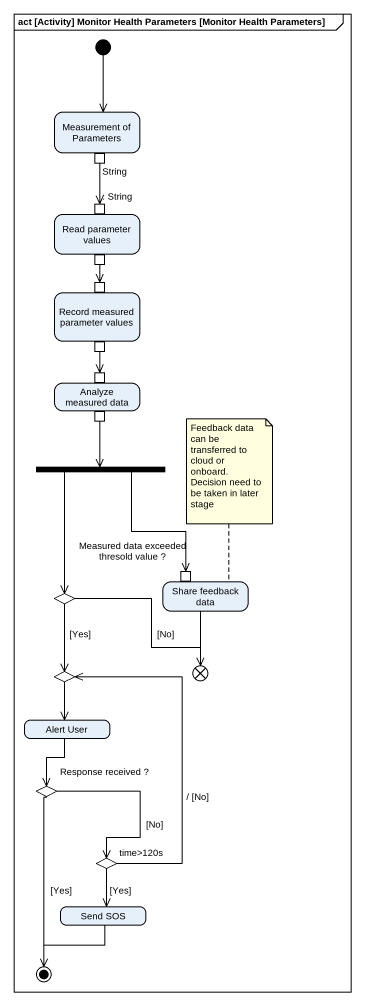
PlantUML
@startuml
mainframe act [Activity] Monitor Health Parameters [Monitor Health Parameters]
hide empty description
state "Measurement of Parameters" as Measurement_of_Parameters {
  state String <<outputPin>>
}
state "Read parameter values" as Read_parameter_values {
  state ": String" as String_2 <<inputPin>>
  state pin1 <<outputPin>>
}
state "Record measured parameter values" as Record_measured_parameter {
  state pin2 <<inputPin>>
  state pin3 <<outputPin>>
}
state "Analyze measured data" as Analyze_measured_data {
  state pin4 <<inputPin>>
  state pin5 <<outputPin>>
}
state fork1 <<fork>>
state "Measured data exceeded thresold value ?" as Measured_data_exceeded <<choice>>
state "Share feedback data" as Share_feedback_data {
  state pin6 <<inputPin>>
}
state choice1 <<choice>>
state flowfinal1 <<end>>
state "Alert User" as Alert_User
state "Response received ?" as Response_received <<choice>>
state "time>120s" as time_120s <<choice>>
state "Send SOS" as Send_SOS
[*] --> Measurement_of_Parameters
String --> String_2
pin1 --> pin2
pin3 --> pin4
pin5 --> fork1
fork1 --> Measured_data_exceeded
fork1 --> pin6
Measured_data_exceeded --> choice1 : [Yes]
Measured_data_exceeded -right-> flowfinal1 : [No]
Share_feedback_data --> flowfinal1
choice1 --> Alert_User
Alert_User --> Response_received
Response_received --> time_120s : [No]
time_120s -up-> choice1 : / [No]
time_120s --> Send_SOS : [Yes]
Response_received --> [*] : [Yes]
Send_SOS --> [*]
note top of Share_feedback_data
  Feedback data can be transferred to cloud or onboard.
  Decision need to be taken in later stage
end note
@enduml
